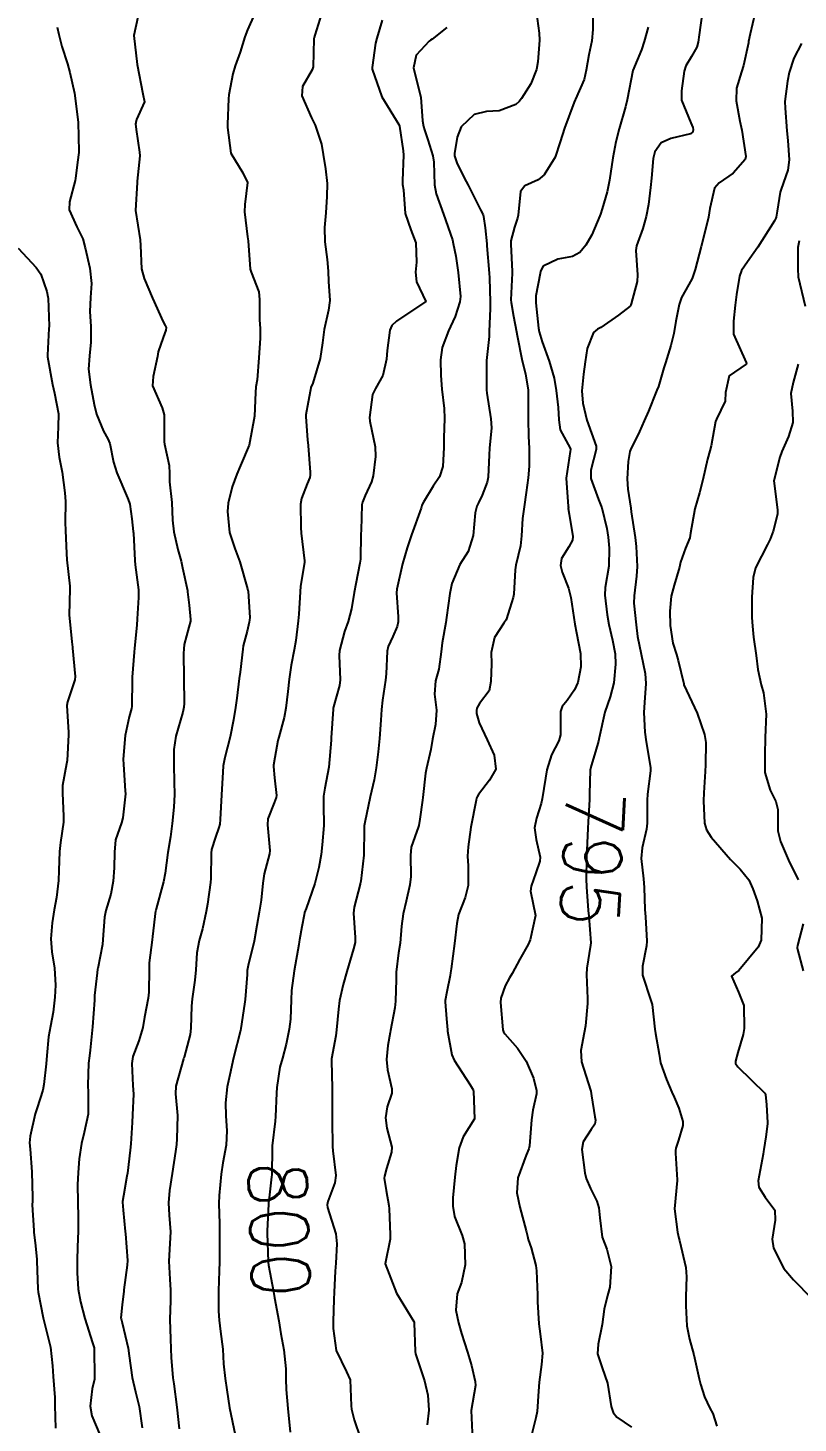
# Model space of a CAD drawing. Header units: metres. Extents: x 307586 to 320046, y 7427249 to 7434250.
# Drawn here: x 319096.2 to 319149, y 7428169.3 to 7428264.9 of the extents above; entities that cross this region are included whole.
import ezdxf
from ezdxf.enums import TextEntityAlignment as Align

# ---------------------------------------------------------------- set-up
doc = ezdxf.new("R2010")
doc.units = ezdxf.units.M
doc.header["$MEASUREMENT"] = 0
for name, color, linetype in [('Cotas', 45, 'Continuous'), ('Curvas de Nivel 1m', 11, 'Continuous'), ('Curvas de Nivel 5m', 15, 'Continuous')]:
    doc.layers.add(name, color=color, linetype=linetype)
doc.styles.add('Style-STANDARD', font='STANDARD.shx')

msp = doc.modelspace()

# ---------------------------------------------------------------- linework, layer by layer
at = {"layer": 'Curvas de Nivel 1m', "flags": 128}
for points, elevation in [([(319103.765, 7428265.675), (319103.507, 7428264.434), (319103.723, 7428262.43), (319104.125, 7428260.426), (319104.24, 7428259.879), (319103.677, 7428258.673), (319103.633, 7428258.471), (319103.625, 7428258.431), (319103.623, 7428258.381), (319103.669, 7428257.994), (319103.893, 7428256.428), (319103.903, 7428256.175), (319103.733, 7428254.429), (319103.723, 7428254.338), (319103.603, 7428252.43), (319103.937, 7428250.426), (319103.965, 7428250.038), (319104.029, 7428248.425), (319104.198, 7428247.772), (319104.773, 7428246.418), (319105.517, 7428244.792), (319105.654, 7428244.547), (319105.709, 7428244.407), (319105.695, 7428244.223), (319105.503, 7428243.727), (319105.163, 7428242.738), (319105.12, 7428242.414), (319104.829, 7428241.056), (319104.786, 7428240.417), (319105.44, 7428238.899), (319105.589, 7428238.408), (319105.585, 7428236.578), (319105.605, 7428236.407), (319105.932, 7428234.936), (319105.938, 7428234.402), (319105.954, 7428233.832), (319106.096, 7428232.399), (319106.148, 7428231.195), (319106.231, 7428230.397), (319106.523, 7428229.194), (319106.739, 7428228.389), (319106.844, 7428227.923), (319107.171, 7428226.382), (319107.189, 7428226.278), (319107.283, 7428225.374), (319107.386, 7428224.379), (319107.378, 7428224.272), (319107.265, 7428223.869), (319106.96, 7428222.671), (319106.92, 7428222.385), (319106.91, 7428222.055), (319106.932, 7428220.384), (319106.952, 7428218.629), (319106.931, 7428218.384), (319106.848, 7428218.043), (319106.372, 7428216.392), (319106.252, 7428215.482), (319106.233, 7428214.394), (319106.265, 7428213.264), (319106.286, 7428212.393), (319106.24, 7428211.519), (319106.126, 7428210.395), (319106.007, 7428209.478), (319105.827, 7428208.399), (319105.657, 7428206.999), (319105.539, 7428206.403), (319105.025, 7428204.538), (319104.998, 7428204.436), (319104.991, 7428204.41), (319104.775, 7428202.642), (319104.745, 7428202.413), (319104.557, 7428200.844), (319104.539, 7428200.414), (319104.532, 7428198.841), (319104.478, 7428198.415), (319104.233, 7428197.125), (319104.105, 7428196.418), (319103.839, 7428195.501), (319103.441, 7428194.425), (319103.37, 7428193.953), (319103.441, 7428192.424), (319103.467, 7428191.834), (319103.414, 7428190.424), (319103.378, 7428189.902), (319103.285, 7428188.425), (319103.25, 7428188.004), (319103.057, 7428186.428), (319103.025, 7428186.212), (319102.789, 7428184.86), (319102.728, 7428184.487), (319102.725, 7428184.431), (319102.777, 7428183.883), (319102.915, 7428182.428), (319102.928, 7428182.262), (319103.054, 7428180.427), (319103.044, 7428180.121), (319102.816, 7428178.429), (319102.802, 7428178.339), (319102.703, 7428177.404), (319102.617, 7428176.508), (319102.621, 7428176.431), (319102.689, 7428176.155), (319103.099, 7428174.426), (319103.178, 7428173.905), (319103.385, 7428172.423), (319103.619, 7428171.434), (319103.87, 7428170.418), (319104.059, 7428168.957)], 803), ([(319111.768, 7428265.886), (319111.294, 7428264.808), (319111.116, 7428264.346), (319110.796, 7428263.29), (319110.458, 7428262.353), (319110.279, 7428261.793), (319110.009, 7428260.357), (319109.98, 7428260.076), (319109.926, 7428258.357), (319109.915, 7428258.113), (319110.147, 7428256.355), (319110.973, 7428255.013), (319111.286, 7428254.343), (319111.118, 7428252.838), (319111.086, 7428252.345), (319111.303, 7428250.626), (319111.333, 7428250.342), (319111.478, 7428248.417), (319111.494, 7428248.341), (319111.552, 7428248.203), (319112.066, 7428246.86), (319112.112, 7428246.331), (319112.126, 7428244.938), (319112.163, 7428244.33), (319112.159, 7428243.674), (319112.064, 7428242.331), (319111.947, 7428240.812), (319111.865, 7428240.334), (319111.834, 7428239.957), (319111.772, 7428238.335), (319111.413, 7428236.34), (319110.802, 7428234.943), (319110.557, 7428234.348), (319110.244, 7428233.488), (319109.97, 7428232.354), (319109.918, 7428231.794), (319110.066, 7428230.353), (319110.424, 7428229.252), (319110.763, 7428228.346), (319111.294, 7428226.487), (319111.325, 7428226.372), (319111.33, 7428226.339), (319111.451, 7428224.513), (319111.44, 7428224.337), (319111.413, 7428224.196), (319111.262, 7428223.595), (319111.006, 7428222.583), (319110.963, 7428222.343), (319110.787, 7428220.785), (319110.733, 7428220.345), (319110.552, 7428218.997), (319110.463, 7428218.347), (319110.34, 7428217.504), (319110.104, 7428216.346), (319109.736, 7428214.928), (319109.627, 7428214.353), (319109.591, 7428213.908), (319109.518, 7428212.354), (319109.422, 7428210.671), (319109.385, 7428210.356), (319109.33, 7428210.126), (319109.089, 7428209.451), (319108.831, 7428208.608), (319108.803, 7428208.363), (319108.78, 7428206.638), (319108.755, 7428206.363), (319108.539, 7428204.864), (319108.457, 7428204.366), (319108.199, 7428203.185), (319107.981, 7428202.37), (319107.83, 7428201.536), (319107.751, 7428200.372), (319107.69, 7428199.655), (319107.504, 7428198.374), (319107.457, 7428197.866), (319107.418, 7428196.375), (319107.365, 7428195.94), (319106.944, 7428194.38), (319106.931, 7428194.351), (319106.902, 7428194.272), (319106.373, 7428192.388), (319106.355, 7428191.865), (319106.487, 7428190.386), (319106.451, 7428188.774), (319106.419, 7428188.386), (319106.357, 7428187.916), (319106.127, 7428186.39), (319105.949, 7428185.239), (319105.865, 7428184.394), (319105.919, 7428183.538), (319106.017, 7428182.391), (319105.97, 7428181.607), (319105.898, 7428180.393), (319105.967, 7428179.149), (319106.015, 7428178.39), (319106.009, 7428177.693), (319105.976, 7428176.391), (319106.006, 7428175.057), (319106.037, 7428174.389), (319106.06, 7428173.792), (319106.181, 7428172.387), (319106.237, 7428171.985), (319106.439, 7428170.383), (319106.6, 7428168.882)], 802), ([(319116.486, 7428266.279), (319115.917, 7428264.45), (319115.866, 7428264.288), (319115.85, 7428264.189), (319115.793, 7428262.289), (319115.721, 7428262.072), (319115.069, 7428260.936), (319115.028, 7428260.297), (319115.68, 7428258.794), (319115.935, 7428258.286), (319116.358, 7428256.978), (319116.487, 7428256.277), (319116.647, 7428255.279), (319116.757, 7428254.273), (319116.743, 7428253.397), (319116.668, 7428252.274), (319116.584, 7428251.267), (319116.586, 7428250.275), (319116.758, 7428249.079), (319116.824, 7428248.271), (319116.844, 7428247.569), (319116.932, 7428246.269), (319116.842, 7428245.586), (319116.549, 7428244.274), (319116.429, 7428243.346), (319116.269, 7428242.278), (319115.764, 7428240.584), (319115.646, 7428240.287), (319115.605, 7428240.144), (319115.448, 7428239.29), (319115.297, 7428238.429), (319115.289, 7428238.291), (319115.417, 7428236.704), (319115.45, 7428236.326), (319115.456, 7428236.289), (319115.598, 7428234.49), (319115.599, 7428234.287), (319115.559, 7428234.119), (319115.384, 7428233.688), (319114.987, 7428232.675), (319114.917, 7428232.294), (319114.949, 7428230.692), (319114.976, 7428230.294), (319115.197, 7428228.409), (319115.194, 7428228.291), (319114.929, 7428226.661), (319114.901, 7428226.294), (319114.811, 7428224.762), (319114.766, 7428224.295), (319114.612, 7428222.937), (319114.496, 7428222.297), (319114.282, 7428221.249), (319114.157, 7428220.301), (319114.064, 7428219.447), (319113.926, 7428218.303), (319113.815, 7428217.675), (319113.434, 7428216.307), (319113.384, 7428216.095), (319113.159, 7428214.914), (319113.068, 7428214.396), (319113.068, 7428214.311), (319113.141, 7428213.518), (319113.271, 7428212.309), (319113.26, 7428212.17), (319113.118, 7428211.805), (319112.698, 7428210.723), (319112.657, 7428210.314), (319112.831, 7428208.558), (319112.81, 7428208.313), (319112.425, 7428206.951), (319112.35, 7428206.317), (319112.221, 7428205.139), (319112.086, 7428204.319), (319111.944, 7428203.396), (319111.742, 7428202.323), (319111.331, 7428200.671), (319111.273, 7428200.327), (319111.261, 7428200.044), (319111.123, 7428198.328), (319111.105, 7428198.175), (319110.941, 7428197.107), (319110.839, 7428196.331), (319110.81, 7428196.21), (319110.323, 7428194.339), (319110.072, 7428193.166), (319109.907, 7428192.345), (319109.776, 7428191.251), (319109.796, 7428190.346), (319109.866, 7428189.326), (319109.822, 7428188.345), (319109.599, 7428187.127), (319109.476, 7428186.35), (319109.34, 7428184.9), (319109.318, 7428184.352), (319109.371, 7428182.95), (319109.381, 7428182.351), (319109.379, 7428180.981), (319109.374, 7428180.351), (319109.353, 7428179.732), (319109.302, 7428178.351), (319109.307, 7428176.959), (319109.351, 7428176.35), (319109.453, 7428175.577), (319109.591, 7428174.346), (319109.655, 7428173.347), (319109.762, 7428172.343), (319109.872, 7428171.578), (319110.052, 7428170.339), (319110.444, 7428168.483)], 801), ([(319131.082, 7428266.107), (319131.285, 7428264.577), (319131.322, 7428264.104), (319131.208, 7428262.628), (319131.104, 7428262.106), (319130.72, 7428261.103), (319130.084, 7428260.116), (319129.919, 7428259.899), (319129.696, 7428259.691), (319128.553, 7428259.269), (319127.689, 7428259.212), (319126.832, 7428259.007), (319125.955, 7428258.166), (319125.666, 7428257.452), (319125.478, 7428256.348), (319125.497, 7428256.172), (319125.648, 7428255.696), (319126.14, 7428254.664), (319126.414, 7428254.158), (319127.27, 7428252.483), (319127.446, 7428252.142), (319127.483, 7428252.023), (319127.594, 7428251.244), (319127.696, 7428250.139), (319127.709, 7428250.01), (319127.86, 7428248.137), (319127.877, 7428247.81), (319127.937, 7428246.136), (319127.944, 7428245.72), (319127.876, 7428244.136), (319127.856, 7428243.788), (319127.69, 7428242.138), (319127.678, 7428241.941), (319127.68, 7428240.138), (319127.698, 7428239.899), (319127.985, 7428238.134), (319128.024, 7428237.537), (319127.897, 7428236.135), (319127.857, 7428235.687), (319127.787, 7428234.136), (319127.728, 7428233.797), (319127.374, 7428232.903), (319127.123, 7428232.387), (319127.011, 7428232.145), (319126.901, 7428231.689), (319126.779, 7428230.148), (319126.424, 7428229.056), (319125.86, 7428228.162), (319125.3, 7428226.86), (319125.19, 7428226.275), (319125.173, 7428226.171), (319124.93, 7428224.519), (319124.883, 7428224.174), (319124.638, 7428222.79), (319124.567, 7428222.177), (319124.424, 7428220.985), (319124.191, 7428220.18), (319124.123, 7428219.267), (319124.252, 7428218.179), (319124.177, 7428217.186), (319123.981, 7428216.182), (319123.87, 7428215.479), (319123.561, 7428214.186), (319123.492, 7428213.843), (319123.32, 7428212.188), (319123.3, 7428212.009), (319123.108, 7428210.699), (319123.04, 7428210.254), (319123.019, 7428210.191), (319122.511, 7428208.766), (319122.462, 7428208.196), (319122.5, 7428206.754), (319122.436, 7428206.196), (319122.165, 7428205.075), (319121.972, 7428204.201), (319121.864, 7428203.358), (319121.762, 7428202.202), (319121.659, 7428201.541), (319121.494, 7428200.205), (319121.479, 7428199.701), (319121.45, 7428198.205), (319121.399, 7428197.755), (319121.103, 7428196.208), (319121.077, 7428196.063), (319120.923, 7428195.182), (319120.832, 7428194.211), (319120.902, 7428193.499), (319121.18, 7428192.207), (319121.186, 7428191.901), (319120.871, 7428190.98), (319120.749, 7428190.212), (319120.852, 7428189.509), (319121.192, 7428188.206), (319121.173, 7428187.863), (319120.818, 7428186.75), (319120.68, 7428186.212), (319120.67, 7428186.071), (319120.803, 7428185.232), (319120.989, 7428184.208), (319121.019, 7428183.978), (319121.081, 7428182.207), (319121.07, 7428181.897), (319120.743, 7428180.21), (319121.503, 7428178.202), (319122.694, 7428176.256), (319122.718, 7428176.19), (319122.724, 7428176.158), (319122.782, 7428174.189), (319122.816, 7428174.042), (319123.441, 7428172.178), (319123.649, 7428171.191), (319123.721, 7428170.174), (319123.61, 7428169.173)], 798), ([(319134.983, 7428266.058), (319134.97, 7428264.849), (319134.902, 7428264.059), (319134.707, 7428263.092), (319134.526, 7428262.062), (319134.368, 7428261.412), (319133.785, 7428260.069), (319133.761, 7428260.01), (319133.701, 7428259.867), (319133.03, 7428258.08), (319132.731, 7428257.146), (319132.381, 7428256.089), (319131.641, 7428254.883), (319131.215, 7428254.527), (319130.3, 7428254.113), (319130.016, 7428253.728), (319129.859, 7428252.117), (319129.81, 7428251.909), (319129.595, 7428251.287), (319129.36, 7428250.347), (319129.348, 7428250.122), (319129.435, 7428248.241), (319129.436, 7428248.121), (319129.362, 7428246.294), (319129.369, 7428246.122), (319129.524, 7428245.181), (319129.729, 7428244.118), (319129.779, 7428243.847), (319130.132, 7428242.114), (319130.351, 7428241.235), (319130.534, 7428240.109), (319130.54, 7428239.015), (319130.536, 7428238.109), (319130.569, 7428236.961), (319130.609, 7428236.108), (319130.607, 7428234.901), (319130.532, 7428234.109), (319130.391, 7428233.096), (319130.256, 7428232.111), (319130.159, 7428231.308), (319130.092, 7428230.113), (319130.003, 7428229.443), (319129.691, 7428228.116), (319129.645, 7428227.781), (319129.565, 7428226.117), (319129.522, 7428225.886), (319129.283, 7428225.163), (319129.025, 7428224.373), (319128.881, 7428224.124), (319128.23, 7428223.159), (319128.008, 7428222.132), (319128.016, 7428221.351), (319127.988, 7428220.132), (319127.863, 7428219.484), (319127.2, 7428218.626), (319127.027, 7428218.311), (319126.991, 7428218.143), (319126.988, 7428217.94), (319127.185, 7428217.305), (319127.721, 7428216.135), (319128.204, 7428215.088), (319128.317, 7428214.128), (319127.897, 7428213.377), (319127.127, 7428212.386), (319127.035, 7428212.23), (319127.007, 7428212.142), (319126.969, 7428211.99), (319126.61, 7428210.147), (319126.426, 7428208.806), (319126.378, 7428208.15), (319126.414, 7428207.497), (319126.424, 7428206.149), (319126.21, 7428205.318), (319125.773, 7428204.159), (319125.639, 7428203.546), (319125.488, 7428202.163), (319125.264, 7428200.444), (319125.217, 7428200.166), (319125.181, 7428199.966), (319124.963, 7428198.856), (319124.854, 7428198.271), (319124.854, 7428198.171), (319124.941, 7428197), (319125.007, 7428196.242), (319125.013, 7428196.169), (319125.3, 7428194.547), (319125.457, 7428194.162), (319126.564, 7428192.469), (319126.768, 7428192.142), (319126.786, 7428192.045), (319126.863, 7428190.14), (319126.071, 7428188.925), (319125.806, 7428188.155), (319125.604, 7428186.942), (319125.505, 7428186.16), (319125.371, 7428184.734), (319125.364, 7428184.161), (319125.49, 7428183.451), (319126.007, 7428182.151), (319126.179, 7428181.571), (319126.226, 7428180.148), (319125.959, 7428178.916), (319125.674, 7428178.156), (319125.58, 7428177.035), (319125.765, 7428176.154), (319125.96, 7428175.425), (319126.383, 7428174.144), (319126.66, 7428173.246), (319126.915, 7428172.137), (319126.92, 7428171.858), (319126.623, 7428170.14), (319126.716, 7428168.139)], 797), ([(319146.079, 7428265.925), (319145.759, 7428264.553), (319145.657, 7428264.028), (319145.638, 7428263.931), (319145.301, 7428262.363), (319145.164, 7428261.936), (319144.826, 7428260.825), (319144.803, 7428259.939), (319145.065, 7428258.561), (319145.2, 7428257.935), (319145.463, 7428256.125), (319145.426, 7428255.932), (319144.594, 7428254.99), (319143.637, 7428254.318), (319143.325, 7428253.955), (319143, 7428252.571), (319142.896, 7428251.961), (319142.673, 7428251.043), (319142.403, 7428249.968), (319141.986, 7428248.392), (319141.858, 7428247.976), (319141.777, 7428247.759), (319141.554, 7428247.355), (319141.055, 7428246.47), (319140.898, 7428245.986), (319140.669, 7428244.841), (319140.519, 7428243.99), (319140.32, 7428243.172), (319139.947, 7428241.995), (319139.842, 7428241.634), (319139.467, 7428240.371), (319139.364, 7428240.101), (319139.327, 7428240.001), (319138.784, 7428238.665), (319138.502, 7428238.009), (319138.168, 7428237.27), (319137.558, 7428236.019), (319137.519, 7428235.911), (319137.405, 7428235.221), (319137.326, 7428234.021), (319137.383, 7428233.326), (319137.57, 7428232.018), (319137.605, 7428231.773), (319137.876, 7428230.015), (319137.95, 7428229.397), (319138.019, 7428228.013), (319137.97, 7428227.349), (319137.797, 7428226.015), (319137.796, 7428225.507), (319137.94, 7428224.013), (319138.048, 7428223.225), (319138.293, 7428222.009), (319138.562, 7428220.674), (319138.615, 7428220.006), (319138.51, 7428218.701), (319138.461, 7428218.007), (319138.536, 7428216.65), (319138.628, 7428216.005), (319138.924, 7428214.233), (319138.931, 7428214.002), (319138.717, 7428212.416), (319138.696, 7428212.004), (319138.697, 7428210.414), (319138.649, 7428210.005), (319138.36, 7428208.731), (319138.298, 7428208.008), (319138.455, 7428206.61), (319138.499, 7428206.006), (319138.533, 7428204.51), (319138.577, 7428204.005), (319138.687, 7428202.324), (319138.658, 7428202.003), (319138.372, 7428200.624), (319138.378, 7428200.006), (319138.957, 7428198.273), (319139.032, 7428197.999), (319139.227, 7428196.287), (319139.28, 7428195.995), (319139.512, 7428194.584), (319139.623, 7428193.989), (319140.032, 7428192.847), (319140.395, 7428191.977), (319140.542, 7428191.638), (319140.872, 7428190.883), (319141.14, 7428189.967), (319141.136, 7428189.69), (319140.844, 7428188.686), (319140.671, 7428188.137), (319140.643, 7428187.973), (319140.645, 7428187.786), (319140.755, 7428185.971), (319140.752, 7428185.911), (319140.564, 7428183.973), (319140.769, 7428182.371), (319140.876, 7428181.969), (319140.919, 7428181.811), (319141.35, 7428179.964), (319141.392, 7428179.305), (319141.345, 7428177.964), (319141.347, 7428177.323), (319141.424, 7428175.963), (319141.606, 7428175.039), (319141.902, 7428173.958), (319142.27, 7428172.332), (319142.361, 7428171.953), (319142.634, 7428171.094), (319143.002, 7428170.319), (319143.203, 7428169.941), (319143.478, 7428169.069)], 794), ([(319098.247, 7428264.992), (319098.345, 7428264.501), (319098.561, 7428263.678), (319098.939, 7428262.492), (319099.12, 7428261.889), (319099.427, 7428260.483), (319099.673, 7428258.48), (319099.736, 7428256.479), (319099.735, 7428256.396), (319099.645, 7428255.738), (319099.492, 7428254.624), (319099.469, 7428254.482), (319099.079, 7428253.017), (319099.053, 7428252.485), (319099.591, 7428251.32), (319100.001, 7428250.476), (319100.168, 7428249.88), (319100.488, 7428248.471), (319100.591, 7428247.421), (319100.523, 7428246.47), (319100.486, 7428245.508), (319100.546, 7428244.47), (319100.557, 7428243.409), (319100.452, 7428242.47), (319100.401, 7428241.544), (319100.529, 7428240.469), (319100.779, 7428239.131), (319100.949, 7428238.465), (319101.421, 7428237.303), (319101.724, 7428236.763), (319101.85, 7428236.453), (319102.112, 7428235.162), (319102.328, 7428234.446), (319103.065, 7428232.737), (319103.179, 7428232.433), (319103.215, 7428232.286), (319103.351, 7428231.288), (319103.456, 7428230.429), (319103.466, 7428230.304), (319103.564, 7428228.427), (319103.596, 7428228.142), (319103.822, 7428226.425), (319103.824, 7428225.888), (319103.732, 7428224.425), (319103.699, 7428223.993), (319103.541, 7428222.427), (319103.517, 7428222.151), (319103.389, 7428220.428), (319103.382, 7428220.267), (319103.369, 7428218.428), (319103.346, 7428218.274), (319103.186, 7428217.708), (319102.913, 7428216.434), (319102.778, 7428214.806), (319102.786, 7428214.434), (319102.914, 7428212.644), (319102.917, 7428212.432), (319102.752, 7428210.788), (319102.647, 7428210.435), (319102.242, 7428209.282), (319102.172, 7428208.439), (319102.144, 7428207.357), (319102.077, 7428206.44), (319101.92, 7428205.561), (319101.577, 7428204.444), (319101.48, 7428203.983), (319101.377, 7428202.446), (319101.341, 7428202.105), (319101.021, 7428200.45), (319101.016, 7428200.416), (319100.979, 7428200.157), (319100.802, 7428198.605), (319100.794, 7428198.452), (319100.794, 7428198.295), (319100.657, 7428196.454), (319100.502, 7428194.863), (319100.45, 7428194.457), (319100.397, 7428193.956), (319100.353, 7428192.458), (319100.367, 7428191.947), (319100.359, 7428190.458), (319100.103, 7428189.202), (319099.903, 7428188.464), (319099.755, 7428187.399), (319099.683, 7428186.467), (319099.644, 7428185.623), (319099.65, 7428184.467), (319099.685, 7428183.379), (319099.678, 7428182.466), (319099.634, 7428181.349), (319099.618, 7428180.467), (319099.61, 7428179.586), (319099.68, 7428178.465), (319099.842, 7428177.601), (319100.14, 7428176.458), (319100.668, 7428174.787), (319100.769, 7428174.449), (319100.782, 7428174.328), (319100.81, 7428172.448), (319100.798, 7428172.291), (319100.635, 7428171.64), (319100.496, 7428170.452), (319100.613, 7428169.794), (319101.197, 7428168.444)], 804), ([(319124.97, 7428264.969), (319123.961, 7428264.188), (319123.839, 7428264.102), (319123.751, 7428264.048), (319122.848, 7428263.091), (319122.677, 7428262.206), (319122.88, 7428261.368), (319123.176, 7428260.198), (319123.295, 7428258.579), (319123.356, 7428258.195), (319123.428, 7428257.951), (319123.664, 7428257.276), (319124.011, 7428256.186), (319124.082, 7428255.752), (319124.108, 7428254.185), (319124.236, 7428253.571), (319124.74, 7428252.179), (319125.343, 7428250.415), (319125.406, 7428250.172), (319125.57, 7428249.305), (319125.742, 7428248.167), (319125.902, 7428246.53), (319125.863, 7428246.165), (319125.523, 7428245.165), (319125.213, 7428244.476), (319125.068, 7428244.174), (319124.645, 7428243.03), (319124.519, 7428242.18), (319124.546, 7428241.105), (319124.623, 7428240.178), (319124.771, 7428238.848), (319124.804, 7428238.176), (319124.763, 7428236.833), (319124.754, 7428236.177), (319124.698, 7428234.879), (319124.457, 7428234.179), (319124.031, 7428233.536), (319123.367, 7428232.432), (319123.28, 7428232.275), (319123.244, 7428232.192), (319123.195, 7428232.026), (319122.546, 7428230.202), (319122.235, 7428229.301), (319121.925, 7428228.211), (319121.535, 7428226.456), (319121.518, 7428226.217), (319121.62, 7428224.558), (319121.627, 7428224.215), (319121.567, 7428223.917), (319121.258, 7428223.223), (319120.944, 7428222.527), (319120.863, 7428222.224), (319120.797, 7428220.655), (319120.764, 7428220.225), (319120.56, 7428218.862), (319120.491, 7428218.221), (319120.439, 7428217.475), (319120.353, 7428216.222), (319120.248, 7428215.308), (319120.118, 7428214.226), (319119.978, 7428213.39), (319119.696, 7428212.231), (319119.334, 7428210.466), (319119.299, 7428210.237), (319119.286, 7428210.051), (319119.281, 7428208.237), (319119.055, 7428206.44), (319119.027, 7428206.267), (319119.02, 7428206.24), (319118.612, 7428204.67), (319118.563, 7428204.245), (319118.679, 7428202.572), (319118.667, 7428202.243), (319118.568, 7428201.813), (319118.115, 7428200.249), (319117.85, 7428199.37), (319117.604, 7428198.253), (319117.527, 7428197.674), (319117.403, 7428196.255), (319117.351, 7428195.834), (319117.059, 7428194.259), (319117.047, 7428194.123), (319117.1, 7428192.258), (319117.102, 7428192.037), (319117.094, 7428190.258), (319117.093, 7428190.024), (319117.113, 7428188.257), (319117.138, 7428187.949), (319117.352, 7428186.255), (319117.293, 7428185.77), (319116.795, 7428184.477), (319116.752, 7428184.261), (319116.79, 7428184.073), (319117.348, 7428182.254), (319117.43, 7428181.579), (319117.34, 7428180.254), (319117.295, 7428179.694), (319117.231, 7428178.255), (319117.212, 7428177.75), (319117.171, 7428176.255), (319117.163, 7428175.781), (319117.369, 7428174.253), (319118.086, 7428172.811), (319118.336, 7428172.243), (319118.403, 7428170.464), (319118.424, 7428170.242), (319118.612, 7428169.5), (319119.045, 7428168.233)], 799), ([(319138.763, 7428265.01), (319138.504, 7428264.012), (319138.308, 7428263.45), (319137.723, 7428262.02), (319137.337, 7428260.025), (319137.205, 7428259.534), (319136.772, 7428258.034), (319136.56, 7428257.146), (319136.337, 7428256.04), (319136.111, 7428254.516), (319136.035, 7428254.044), (319135.956, 7428253.717), (319135.61, 7428252.544), (319135.489, 7428252.167), (319135.446, 7428252.052), (319134.894, 7428250.753), (319134.493, 7428250.061), (319134.084, 7428249.556), (319133.571, 7428249.279), (319132.565, 7428249.088), (319131.561, 7428248.607), (319131.39, 7428248.267), (319131.353, 7428248.102), (319131.075, 7428246.568), (319131.06, 7428246.105), (319131.25, 7428244.369), (319131.304, 7428244.102), (319131.503, 7428243.425), (319131.975, 7428242.093), (319132.321, 7428240.937), (319132.465, 7428240.085), (319132.595, 7428238.933), (319132.637, 7428238.082), (319132.745, 7428237.399), (319133.414, 7428236.143), (319133.443, 7428236.07), (319133.443, 7428236.04), (319133.411, 7428235.909), (319133.143, 7428234.074), (319133.292, 7428232.143), (319133.294, 7428232.071), (319133.288, 7428231.997), (319133.358, 7428231.599), (319133.594, 7428230.067), (319133.578, 7428229.829), (319133.332, 7428229.369), (319132.835, 7428228.562), (319132.757, 7428228.078), (319132.863, 7428227.632), (319133.297, 7428226.525), (319133.429, 7428226.069), (319133.461, 7428225.898), (319133.734, 7428224.065), (319133.849, 7428223.479), (319134.118, 7428222.061), (319134.152, 7428221.143), (319133.947, 7428220.063), (319133.718, 7428219.562), (319133.204, 7428218.821), (319132.86, 7428218.412), (319132.764, 7428218.074), (319132.765, 7428216.486), (319132.649, 7428216.075), (319132.142, 7428215.101), (319131.819, 7428214.083), (319131.721, 7428213.507), (319131.494, 7428212.086), (319131.434, 7428211.772), (319131.11, 7428210.768), (319130.978, 7428210.092), (319131.091, 7428209.306), (319131.36, 7428208.087), (319131.35, 7428207.808), (319131.062, 7428207.007), (319130.734, 7428206.095), (319130.702, 7428205.748), (319131.033, 7428204.09), (319130.674, 7428202.429), (319130.549, 7428202.097), (319129.979, 7428201.091), (319129.437, 7428200.113), (319129.268, 7428199.826), (319128.97, 7428199.27), (319128.668, 7428198.412), (319128.638, 7428198.123), (319128.813, 7428196.242), (319128.84, 7428196.121), (319128.931, 7428195.971), (319129.812, 7428194.997), (319130.408, 7428194.098), (319130.896, 7428192.939), (319131.109, 7428192.088), (319131.107, 7428191.862), (319130.869, 7428190.748), (319130.766, 7428190.091), (319130.626, 7428188.304), (319130.588, 7428188.094), (319130.391, 7428187.659), (319129.829, 7428186.105), (319129.768, 7428185.071), (319129.971, 7428184.102), (319130.393, 7428182.472), (319130.483, 7428182.094), (319130.545, 7428181.878), (319130.755, 7428181.302), (319131.061, 7428180.087), (319131.107, 7428179.717), (319131.175, 7428178.085), (319131.186, 7428177.608), (319131.268, 7428176.084), (319131.369, 7428175.401), (319131.519, 7428174.082), (319131.45, 7428173.293), (319131.285, 7428172.084), (319131.253, 7428171.468), (319131.155, 7428170.085), (319131.061, 7428169.641), (319130.678, 7428168.089)], 796), ([(319149.28, 7428263.885), (319148.761, 7428262.867), (319148.432, 7428261.893), (319148.315, 7428261.296), (319148.151, 7428259.896), (319148.154, 7428259.439), (319148.276, 7428257.894), (319148.34, 7428257.226), (319148.433, 7428255.892), (319148.338, 7428255.201), (319147.887, 7428253.897), (319147.831, 7428253.697), (319147.61, 7428252.373), (319147.542, 7428251.963), (319147.516, 7428251.901), (319147.422, 7428251.724), (319146.292, 7428249.919), (319145.573, 7428248.903), (319145.179, 7428248.321), (319145.039, 7428247.935), (319144.818, 7428246.663), (319144.739, 7428245.938), (319144.612, 7428244.849), (319144.618, 7428243.939), (319145.484, 7428242.014), (319145.506, 7428241.93), (319145.483, 7428241.897), (319144.322, 7428241.094), (319144.078, 7428239.944), (319144.037, 7428239.364), (319143.445, 7428238.124), (319143.382, 7428237.951), (319143.078, 7428236.296), (319142.99, 7428235.956), (319142.827, 7428235.379), (319142.526, 7428233.963), (319142.284, 7428233.061), (319141.96, 7428231.971), (319141.678, 7428230.307), (319141.615, 7428229.976), (319141.332, 7428229.276), (319140.991, 7428228.31), (319140.914, 7428227.984), (319140.55, 7428226.738), (319140.345, 7428225.989), (319140.244, 7428224.952), (319140.277, 7428223.985), (319140.464, 7428222.773), (319140.706, 7428221.978), (319140.836, 7428221.573), (319141.204, 7428219.97), (319141.222, 7428219.913), (319142.117, 7428217.961), (319142.64, 7428216.494), (319142.728, 7428215.954), (319142.689, 7428214.423), (319142.676, 7428213.955), (319142.593, 7428212.493), (319142.562, 7428211.956), (319142.637, 7428210.426), (319142.767, 7428209.953), (319143.096, 7428209.465), (319144.412, 7428207.937), (319145.066, 7428207.267), (319145.674, 7428206.533), (319145.941, 7428205.917), (319146.238, 7428205.106), (319146.564, 7428203.907), (319146.527, 7428202.39), (319146.311, 7428201.91), (319144.987, 7428200.323), (319144.759, 7428200.158), (319144.481, 7428199.935), (319144.967, 7428198.838), (319145.338, 7428197.924), (319145.356, 7428196.342), (319145.288, 7428195.925), (319144.92, 7428194.688), (319144.747, 7428194.099), (319144.758, 7428193.932), (319144.91, 7428193.704), (319146.765, 7428191.902), (319146.809, 7428191.828), (319146.875, 7428191.112), (319146.962, 7428189.899), (319146.962, 7428189.799), (319146.848, 7428188.92), (319146.702, 7428188.035), (319146.679, 7428187.902), (319146.647, 7428187.718), (319146.313, 7428185.907), (319146.366, 7428185.464), (319146.802, 7428184.767), (319147.45, 7428183.893), (319147.47, 7428183.205), (319147.26, 7428181.895), (319147.362, 7428181.289), (319148.075, 7428179.887), (319148.731, 7428179.119), (319149.979, 7428177.861)], 793), ([(319149.116, 7428250.356), (319149.036, 7428249.885), (319149.022, 7428248.432), (319149.044, 7428247.885), (319149.533, 7428245.88)], 792), ([(319149.057, 7428241.884), (319148.716, 7428240.642), (319148.542, 7428239.889), (319148.665, 7428238.674), (319148.681, 7428237.888), (319148.381, 7428236.938), (319147.939, 7428235.895), (319147.793, 7428235.512), (319147.393, 7428233.9), (319147.645, 7428231.897), (319147.648, 7428231.609), (319147.348, 7428230.439), (319147.143, 7428229.903), (319146.951, 7428229.518), (319146.138, 7428227.918), (319145.965, 7428227.268), (319145.869, 7428225.921), (319145.874, 7428224.516), (319145.913, 7428223.92), (319146.001, 7428223.18), (319146.164, 7428221.916), (319146.286, 7428220.967), (319146.517, 7428219.911), (319146.671, 7428219.361), (319146.852, 7428217.905), (319146.791, 7428216.294), (319146.786, 7428215.906), (319146.768, 7428215.506), (319146.757, 7428213.906), (319147.135, 7428212.678), (319147.533, 7428211.896), (319147.651, 7428211.361), (319147.654, 7428209.894), (319147.833, 7428209.155), (319148.402, 7428207.887), (319149.063, 7428206.542)], 792), ([(319149.392, 7428203.51), (319149.005, 7428202.027), (319148.983, 7428201.901), (319148.982, 7428201.88), (319149.002, 7428201.756), (319149.402, 7428200.289)], 792)]:
    msp.add_lwpolyline(points, dxfattribs=dict(at, elevation=elevation))
at = {"layer": 'Curvas de Nivel 5m', "flags": 128}
for points, elevation in [([(319120.521, 7428265.477), (319120.155, 7428264.236), (319120.08, 7428263.905), (319119.844, 7428262.239), (319119.846, 7428262.115), (319120.513, 7428260.232), (319121.674, 7428258.325), (319121.707, 7428258.219), (319121.965, 7428256.524), (319121.994, 7428256.215), (319121.913, 7428254.493), (319121.931, 7428254.216), (319121.986, 7428253.856), (319122.114, 7428252.212), (319122.485, 7428251.099), (319122.831, 7428250.201), (319122.876, 7428248.887), (319122.822, 7428248.201), (319122.883, 7428247.537), (319123.533, 7428246.19), (319121.519, 7428244.846), (319121.187, 7428244.552), (319121.043, 7428244.225), (319120.881, 7428242.837), (319120.836, 7428242.226), (319120.577, 7428241.124), (319120.06, 7428240.234), (319119.871, 7428239.821), (319119.661, 7428238.238), (319119.692, 7428237.976), (319120.059, 7428236.234), (319120.079, 7428235.56), (319119.921, 7428234.235), (319119.805, 7428233.818), (319119.373, 7428232.883), (319119.171, 7428232.437), (319119.129, 7428232.242), (319119.077, 7428230.511), (319119.068, 7428230.243), (319119.033, 7428228.527), (319119.007, 7428228.243), (319118.719, 7428226.825), (319118.615, 7428226.247), (319118.422, 7428225.109), (319118.185, 7428224.251), (319117.948, 7428223.567), (319117.605, 7428222.256), (319117.576, 7428221.921), (319117.64, 7428220.256), (319117.603, 7428219.871), (319117.195, 7428218.389), (319117.166, 7428218.288), (319117.159, 7428218.261), (319117.159, 7428218.227), (319117.039, 7428216.262), (319117.028, 7428216.118), (319116.867, 7428214.264), (319116.585, 7428212.814), (319116.498, 7428212.269), (319116.507, 7428211.659), (319116.521, 7428210.269), (319116.416, 7428208.937), (319116.335, 7428208.271), (319116.175, 7428207.384), (319115.909, 7428206.277), (319115.313, 7428204.563), (319115.209, 7428204.287), (319115.172, 7428204.147), (319115.018, 7428203.306), (319114.866, 7428202.43), (319114.844, 7428202.292), (319114.815, 7428202.106), (319114.497, 7428200.295), (319114.306, 7428198.953), (319114.288, 7428198.297), (319114.251, 7428196.986), (319114.149, 7428196.298), (319113.947, 7428195.276), (319113.683, 7428194.302), (319113.506, 7428193.702), (319113.296, 7428192.306), (319113.275, 7428191.91), (319113.209, 7428190.307), (319113.179, 7428189.986), (319112.993, 7428188.308), (319112.982, 7428188.158), (319112.959, 7428186.309), (319112.949, 7428186.171), (319112.799, 7428184.943), (319112.733, 7428184.372), (319112.726, 7428184.311), (319112.634, 7428182.442), (319112.634, 7428182.311), (319112.71, 7428180.344), (319112.714, 7428180.31), (319112.74, 7428180.124), (319113.065, 7428178.306), (319113.143, 7428177.871), (319113.431, 7428176.303), (319113.577, 7428175.408), (319113.78, 7428174.299), (319113.93, 7428173.018), (319113.924, 7428172.297), (319113.936, 7428171.597), (319114.061, 7428170.288), (319114.217, 7428168.667)], 800), ([(319142.465, 7428265.97), (319142.271, 7428264.485), (319142.199, 7428263.973), (319142.094, 7428263.629), (319141.738, 7428262.991), (319141.356, 7428262.356), (319141.245, 7428261.985), (319141.059, 7428260.637), (319141.046, 7428259.987), (319141.687, 7428258.434), (319141.828, 7428258.122), (319141.86, 7428257.977), (319141.83, 7428257.828), (319141.679, 7428257.691), (319140.312, 7428257.355), (319139.669, 7428257.066), (319139.22, 7428256.444), (319139.119, 7428256.005), (319138.996, 7428254.65), (319138.933, 7428254.007), (319138.79, 7428252.834), (319138.637, 7428252.01), (319138.413, 7428251.194), (319137.961, 7428250.016), (319137.918, 7428249.678), (319138.048, 7428248.015), (319138.012, 7428247.56), (319137.604, 7428246.019), (319137.588, 7428245.964), (319137.531, 7428245.865), (319136.737, 7428245.244), (319135.517, 7428244.412), (319135.285, 7428244.282), (319135.014, 7428244.055), (319134.585, 7428242.971), (319134.457, 7428242.06), (319134.326, 7428241.21), (319134.226, 7428240.062), (319134.285, 7428239.227), (319134.565, 7428238.059), (319135.198, 7428236.269), (319135.213, 7428236.052), (319134.829, 7428234.625), (319134.828, 7428234.056), (319135.372, 7428232.623), (319135.597, 7428232.046), (319135.944, 7428230.636), (319136.034, 7428230.04), (319136.102, 7428229.268), (319136.069, 7428228.039), (319135.828, 7428226.572), (319135.787, 7428226.043), (319135.946, 7428224.707), (319136.071, 7428224.038), (319136.324, 7428222.967), (319136.505, 7428222.031), (319136.537, 7428221.331), (319136.421, 7428220.032), (319136.168, 7428219.076), (319135.799, 7428218.041), (319135.406, 7428216.277), (319135.362, 7428216.047), (319135.166, 7428215.33), (319134.851, 7428214.358), (319134.781, 7428214.054), (319134.755, 7428212.427), (319134.741, 7428212.054), (319134.652, 7428210.51), (319134.642, 7428210.055), (319134.572, 7428208.563), (319134.545, 7428208.055), (319134.524, 7428206.59), (319134.538, 7428206.055), (319134.663, 7428204.428), (319134.697, 7428204.053), (319134.831, 7428202.226), (319134.823, 7428202.052), (319134.556, 7428200.486), (319134.542, 7428200.054), (319134.616, 7428198.395), (319134.607, 7428198.053), (319134.463, 7428196.53), (319134.382, 7428196.056), (319134.148, 7428194.831), (319134.193, 7428194.057), (319134.814, 7428192.121), (319134.832, 7428192.051), (319134.88, 7428191.734), (319135.112, 7428190.293), (319135.154, 7428190.046), (319135.111, 7428189.794), (319134.853, 7428189.421), (319134.315, 7428188.581), (319134.222, 7428188.056), (319134.422, 7428186.449), (319134.517, 7428186.053), (319134.806, 7428185.379), (319135.259, 7428184.504), (319135.394, 7428184.041), (319135.454, 7428183.368), (319135.611, 7428182.037), (319135.924, 7428181.202), (319136.241, 7428180.028), (319136.133, 7428178.617), (319135.984, 7428178.031), (319135.762, 7428177.092), (319135.616, 7428176.036), (319135.346, 7428174.7), (319135.287, 7428174.034), (319135.608, 7428173.081), (319135.98, 7428172.027), (319136.228, 7428170.423), (319136.378, 7428170.022), (319136.618, 7428169.692), (319137.614, 7428169.004)], 795), ([(319095.573, 7428249.839), (319096.802, 7428248.511), (319097.113, 7428248.071), (319097.537, 7428246.882), (319097.612, 7428246.499), (319097.622, 7428246.409), (319097.682, 7428244.498), (319097.675, 7428244.334), (319097.581, 7428242.499), (319097.585, 7428242.396), (319097.915, 7428240.495), (319098.048, 7428239.9), (319098.328, 7428238.491), (319098.317, 7428237.598), (319098.256, 7428236.492), (319098.386, 7428235.507), (319098.59, 7428234.488), (319098.776, 7428233.079), (319098.805, 7428232.486), (319098.796, 7428231.038), (319098.813, 7428230.485), (319098.884, 7428228.92), (319098.908, 7428228.484), (319099.102, 7428226.675), (319099.112, 7428226.482), (319099.074, 7428224.674), (319099.083, 7428224.482), (319099.247, 7428222.855), (319099.285, 7428222.48), (319099.293, 7428222.429), (319099.483, 7428220.477), (319099.459, 7428220.238), (319099.208, 7428219.494), (319098.941, 7428218.739), (319098.899, 7428218.483), (319099.013, 7428216.643), (319099.018, 7428216.482), (319098.921, 7428214.707), (319098.887, 7428214.483), (319098.606, 7428213.008), (319098.597, 7428212.485), (319098.683, 7428210.908), (319098.671, 7428210.484), (319098.48, 7428209.088), (319098.396, 7428208.487), (319098.361, 7428207.185), (319098.337, 7428206.487), (319098.194, 7428205.33), (319098.044, 7428204.49), (319097.907, 7428203.598), (319097.814, 7428202.492), (319097.877, 7428201.609), (319098.053, 7428200.489), (319098.138, 7428199.315), (319098.086, 7428198.489), (319097.973, 7428197.459), (319097.784, 7428196.491), (319097.645, 7428195.77), (319097.533, 7428194.494), (319097.482, 7428193.91), (319097.337, 7428192.495), (319097.269, 7428192.106), (319096.867, 7428190.908), (319096.741, 7428190.502), (319096.392, 7428188.954), (319096.352, 7428188.507), (319096.38, 7428188.059), (319096.515, 7428186.504), (319096.543, 7428184.747), (319096.539, 7428184.504), (319096.537, 7428184.26), (319096.63, 7428182.502), (319096.64, 7428182.38), (319096.752, 7428181.43), (319096.84, 7428180.499), (319096.846, 7428180.394), (319096.915, 7428178.498), (319096.94, 7428178.268), (319097.271, 7428176.494), (319097.496, 7428175.677), (319097.793, 7428174.489), (319097.914, 7428173.224), (319097.97, 7428172.487), (319098.07, 7428171.044), (319098.086, 7428170.485), (319098.138, 7428168.947)], 805)]:
    msp.add_lwpolyline(points, dxfattribs=dict(at, elevation=elevation))

# ---------------------------------------------------------------- texts
at = {"layer": 'Cotas', "style": 'Style-STANDARD'}
for s, rotation, p in [('795', 267.13757, (319134.94, 7428208.014, 795)), ('800', 271.81378, (319113.469, 7428182.569, 800))]:
    msp.add_text(s, height=4, rotation=rotation, dxfattribs=at).set_placement(p, align=Align.MIDDLE_CENTER)

doc.saveas('drawing.dxf')
